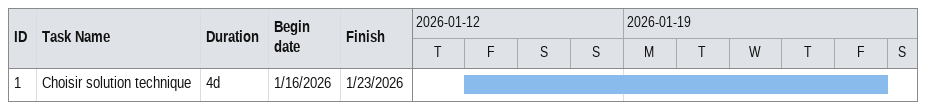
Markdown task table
| ID | Task | Duration | Start | Finish |
|---|---|---|---|---|
| 1 | Choisir solution technique | 4d | 2026-01-16 | 2026-01-23 |
